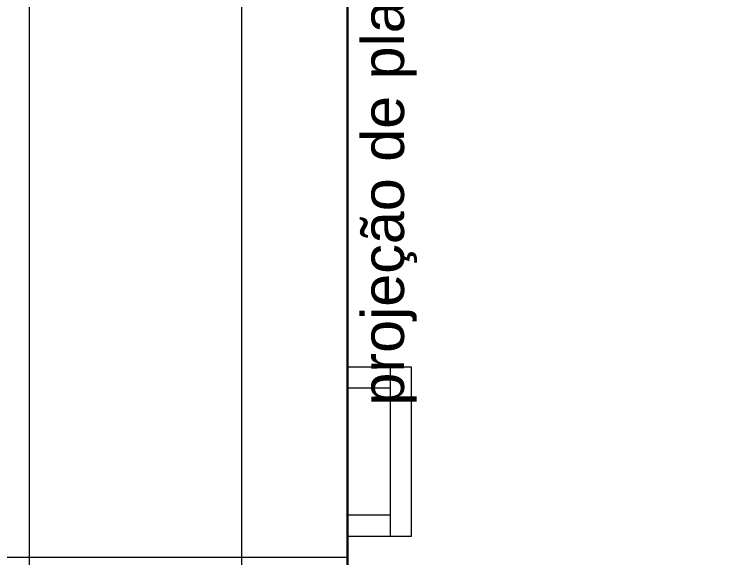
# Model space of a CAD drawing. Header units: metres. Extents: x 149 to 429, y -3 to 162.
# Drawn here: x 332.762 to 334.437, y 104.214 to 105.495 of the extents above; entities that cross this region are included whole.
import ezdxf

# ---------------------------------------------------------------- set-up
doc = ezdxf.new("R2010")
doc.units = ezdxf.units.M
doc.layers.add('1053_ARQ_BASE_MATADOURO_2_dwg', color=7, linetype='Continuous', lineweight=5, true_color=0x767676)
doc.layers.add('A-PISO', color=7, linetype='Continuous', lineweight=5)
doc.styles.add('Arial_12', font='arial.ttf', dxfattribs={"height": 0.1})

# ---------------------------------------------------------------- blocks, each defined once
blk = doc.blocks.new('1053_ARQ_BASE_MATADOURO_2_dwg-3637054-TÉRREO 1_20 - Dependente 2')
at = {"layer": 'A-PISO', "color": 253, "true_color": 0xaaaaaa}
for p, q in [((127.2431, 71.4782), (127.2431, 71.0782)), ((127.1431, 71.4282), (127.2431, 71.4282)), ((127.2431, 71.1282), (127.1431, 71.1282))]:
    blk.add_line(p, q, dxfattribs=at)
at = {"layer": 'A-PISO', "color": 253, "lineweight": 30, "true_color": 0xaaaaaa, "flags": 128}
blk.add_lwpolyline([(126.1431, 84.3264), (127.1431, 84.3264), (127.1431, 70.7264), (126.1431, 70.7264)], close=True, dxfattribs=at)
at = {"layer": 'A-PISO', "color": 253, "true_color": 0xaaaaaa, "flags": 128}
for points in [[(126.3931, 70.7782), (126.3931, 71.0282), (126.1431, 71.0282), (126.1431, 70.7782), (126.3931, 70.7782), (126.8931, 70.7782), (127.1431, 70.7782), (127.1431, 71.0282), (126.8931, 71.0282), (126.3931, 71.0282), (126.3931, 74.0282), (126.1431, 74.0282), (126.1431, 74.2782), (126.3931, 74.2782), (126.3931, 74.0282), (126.8931, 74.0282), (126.8931, 71.0282), (126.8931, 70.7782)], [(127.1431, 71.0282), (127.1431, 74.0282), (138.9394, 74.0282)], [(127.1431, 71.4782), (127.2931, 71.4782), (127.2931, 71.0782), (127.1431, 71.0782)]]:
    blk.add_lwpolyline(points, dxfattribs=at)
at = {"layer": 'A-PISO', "insert": (127.176, 71.3866), "char_height": 0.1, "width": 2.340786, "attachment_point": 1, "rotation": 90, "line_spacing_factor": 0.941778, "style": 'Arial_12'}
blk.add_mtext('projeção de plataforma elevada', dxfattribs=at)

msp = doc.modelspace()

# ---------------------------------------------------------------- block references
at = {"layer": '1053_ARQ_BASE_MATADOURO_2_dwg', "color": 253, "true_color": 0xaaaaaa}
msp.add_blockref('1053_ARQ_BASE_MATADOURO_2_dwg-3637054-TÉRREO 1_20 - Dependente 2', (206.405, 33.186), dxfattribs=at)

doc.saveas('drawing.dxf')
